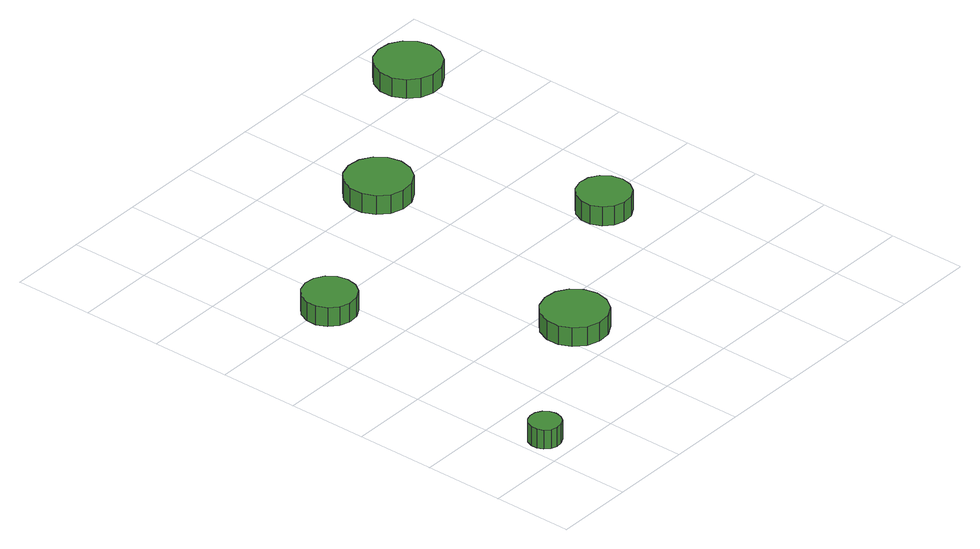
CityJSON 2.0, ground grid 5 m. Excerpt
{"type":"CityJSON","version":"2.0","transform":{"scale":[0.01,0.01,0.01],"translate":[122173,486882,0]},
"CityObjects":{
"tree1":{"type":"SolitaryVegetationObject","attributes":{"function":"something"},"geometry":[{"type":"MultiSurface","lod":"1","boundaries":[[[0,1,2,3,4,5,6,7,8,9,10,11,12,13,14]],[[15,16,17,18,19,20,21,22,23,24,25,26,27,28,29]],[[0,29,28,1]],[[1,28,27,2]],[[2,27,26,3]],[[3,26,25,4]],[[4,25,24,5]],[[5,24,23,6]],[[6,23,22,7]],[[7,22,21,8]],[[8,21,20,9]],[[9,20,19,10]],[[10,19,18,11]],[[11,18,17,12]],[[12,17,16,13]],[[13,16,15,14]],[[14,15,29,0]]]}]},
"tree2":{"type":"SolitaryVegetationObject","attributes":{"function":"something"},"geometry":[{"type":"MultiSurface","lod":"1","boundaries":[[[30,31,32,33,34,35,36,37,38,39,40,41,42,43,44]],[[45,46,47,48,49,50,51,52,53,54,55,56,57,58,59]],[[30,59,58,31]],[[31,58,57,32]],[[32,57,56,33]],[[33,56,55,34]],[[34,55,54,35]],[[35,54,53,36]],[[36,53,52,37]],[[37,52,51,38]],[[38,51,50,39]],[[39,50,49,40]],[[40,49,48,41]],[[41,48,47,42]],[[42,47,46,43]],[[43,46,45,44]],[[44,45,59,30]]]}]},
"tree3":{"type":"SolitaryVegetationObject","attributes":{"function":"something"},"geometry":[{"type":"MultiSurface","lod":"1","boundaries":[[[60,61,62,63,64,65,66,67,68,69,70,71,72,73,74]],[[75,76,77,78,79,80,81,82,83,84,85,86,87,88,89]],[[60,89,88,61]],[[61,88,87,62]],[[62,87,86,63]],[[63,86,85,64]],[[64,85,84,65]],[[65,84,83,66]],[[66,83,82,67]],[[67,82,81,68]],[[68,81,80,69]],[[69,80,79,70]],[[70,79,78,71]],[[71,78,77,72]],[[72,77,76,73]],[[73,76,75,74]],[[74,75,89,60]]]}]},
"tree4":{"type":"SolitaryVegetationObject","attributes":{"function":"something"},"geometry":[{"type":"MultiSurface","lod":"1","boundaries":[[[90,91,92,93,94,95,96,97,98,99,100,101,102,103,104]],[[105,106,107,108,109,110,111,112,113,114,115,116,117,118,119]],[[90,119,118,91]],[[91,118,117,92]],[[92,117,116,93]],[[93,116,115,94]],[[94,115,114,95]],[[95,114,113,96]],[[96,113,112,97]],[[97,112,111,98]],[[98,111,110,99]],[[99,110,109,100]],[[100,109,108,101]],[[101,108,107,102]],[[102,107,106,103]],[[103,106,105,104]],[[104,105,119,90]]]}]},
"tree5":{"type":"SolitaryVegetationObject","attributes":{"function":"something"},"geometry":[{"type":"MultiSurface","lod":"1","boundaries":[[[120,121,122,123,124,125,126,127,128,129,130,131,132,133,134]],[[135,136,137,138,139,140,141,142,143,144,145,146,147,148,149]],[[120,149,148,121]],[[121,148,147,122]],[[122,147,146,123]],[[123,146,145,124]],[[124,145,144,125]],[[125,144,143,126]],[[126,143,142,127]],[[127,142,141,128]],[[128,141,140,129]],[[129,140,139,130]],[[130,139,138,131]],[[131,138,137,132]],[[132,137,136,133]],[[133,136,135,134]],[[134,135,149,120]]]}]},
"tree6":{"type":"SolitaryVegetationObject","attributes":{"function":"something"},"geometry":[{"type":"MultiSurface","lod":"1","boundaries":[[[150,151,152,153,154,155,156,157,158,159,160,161,162,163,164]],[[165,166,167,168,169,170,171,172,173,174,175,176,177,178,179]],[[150,179,178,151]],[[151,178,177,152]],[[152,177,176,153]],[[153,176,175,154]],[[154,175,174,155]],[[155,174,173,156]],[[156,173,172,157]],[[157,172,171,158]],[[158,171,170,159]],[[159,170,169,160]],[[160,169,168,161]],[[161,168,167,162]],[[162,167,166,163]],[[163,166,165,164]],[[164,165,179,150]]]}]}
},
"vertices":[
[231,175,195],[222,216,195],[198,249,195],[162,270,195],[121,274,195],[81,261,195],[50,234,195],[34,196,195],[34,155,195],[50,117,195],[81,89,195],[121,76,195],[162,81,195],[198,101,195],[222,135,195],[222,135,68],[198,101,68],[162,81,68],[121,76,68],[81,89,68],[50,117,68],[34,155,68],[34,196,68],[50,234,68],[81,261,68],[121,274,68],[162,270,68],[198,249,68],[222,216,68],[231,175,68],
[553,1965,187],[539,2032,187],[499,2088,187],[439,2122,187],[371,2129,187],[306,2108,187],[255,2062,187],[227,1999,187],[227,1931,187],[255,1868,187],[306,1822,187],[371,1801,187],[439,1808,187],[499,1842,187],[539,1898,187],[539,1898,60],[499,1842,60],[439,1808,60],[371,1801,60],[306,1822,60],[255,1868,60],[227,1931,60],[227,1999,60],[255,2062,60],[306,2108,60],[371,2129,60],[439,2122,60],[499,2088,60],[539,2032,60],[553,1965,60],
[1332,781,195],[1314,863,195],[1265,931,195],[1192,973,195],[1108,982,195],[1028,956,195],[966,900,195],[931,823,195],[931,738,195],[966,662,195],[1028,605,195],[1108,579,195],[1192,588,195],[1265,630,195],[1314,698,195],[1314,698,68],[1265,630,68],[1192,588,68],[1108,579,68],[1028,605,68],[966,662,68],[931,738,68],[931,823,68],[966,900,68],[1028,956,68],[1108,982,68],[1192,973,68],[1265,931,68],[1314,863,68],[1332,781,68],
[1677,2503,192],[1660,2585,192],[1610,2653,192],[1537,2695,192],[1453,2704,192],[1373,2678,192],[1311,2622,192],[1277,2545,192],[1277,2461,192],[1311,2384,192],[1373,2328,192],[1453,2302,192],[1537,2310,192],[1610,2352,192],[1660,2421,192],[1660,2421,65],[1610,2352,65],[1537,2310,65],[1453,2302,65],[1373,2328,65],[1311,2384,65],[1277,2461,65],[1277,2545,65],[1311,2622,65],[1373,2678,65],[1453,2704,65],[1537,2695,65],[1610,2653,65],[1660,2585,65],[1677,2503,65],
[2327,1419,196],[2313,1486,196],[2273,1542,196],[2213,1576,196],[2145,1583,196],[2080,1562,196],[2029,1516,196],[2001,1453,196],[2001,1385,196],[2029,1322,196],[2080,1276,196],[2145,1255,196],[2213,1262,196],[2273,1296,196],[2313,1352,196],[2313,1352,69],[2273,1296,69],[2213,1262,69],[2145,1255,69],[2080,1276,69],[2029,1322,69],[2001,1385,69],[2001,1453,69],[2029,1516,69],[2080,1562,69],[2145,1583,69],[2213,1576,69],[2273,1542,69],[2313,1486,69],[2327,1419,69],
[2703,3130,194],[2685,3213,194],[2636,3281,194],[2563,3323,194],[2479,3332,194],[2399,3306,194],[2337,3249,194],[2302,3172,194],[2302,3088,194],[2337,3011,194],[2399,2955,194],[2479,2929,194],[2563,2938,194],[2636,2980,194],[2685,3048,194],[2685,3048,67],[2636,2980,67],[2563,2938,67],[2479,2929,67],[2399,2955,67],[2337,3011,67],[2302,3088,67],[2302,3172,67],[2337,3249,67],[2399,3306,67],[2479,3332,67],[2563,3323,67],[2636,3281,67],[2685,3213,67],[2703,3130,67]
]}
